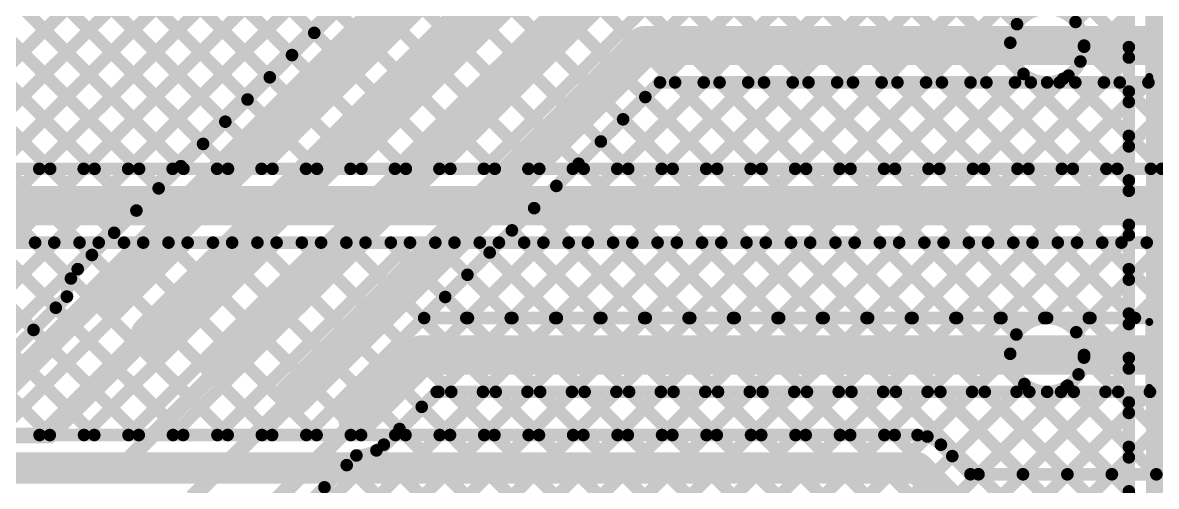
# Model space of a CAD drawing. Header units: millimetres. Extents: x -0.32 to 3.69, y -0.11 to 2.37.
# Drawn here: x 1.98 to 2.701, y 1.113 to 1.409 of the extents above; entities that cross this region are included whole.
import ezdxf

# ---------------------------------------------------------------- set-up
doc = ezdxf.new("R2010")
doc.units = ezdxf.units.MM
doc.header["$MEASUREMENT"] = 0
for name, color, linetype in [('BottomLayer', 5, 'Continuous'), ('TopLayer', 1, 'Continuous'), ('TopOverlay', 2, 'Continuous'), ('TopPaste', 8, 'Continuous'), ('TopSolder', 216, 'Continuous'), ('ViaHoleLayer', 16, 'Continuous')]:
    doc.layers.add(name, color=color, linetype=linetype)

# ---------------------------------------------------------------- blocks, each defined once
blk = doc.blocks.new('R___0603_31')
at = {"layer": 'TopLayer'}
for points in [[(-0.015, 0.0175), (-0.015, -0.0175), (-0.045, -0.0175), (-0.045, 0.0175)], [(0.045, 0.0175), (0.045, -0.0175), (0.015, -0.0175), (0.015, 0.0175)]]:
    blk.add_hatch(color=1, dxfattribs=at).paths.add_polyline_path(points)
at = {"layer": 'TopPaste'}
for points in [[(-0.015, 0.0175), (-0.015, -0.0175), (-0.045, -0.0175), (-0.045, 0.0175)], [(0.045, 0.0175), (0.045, -0.0175), (0.015, -0.0175), (0.015, 0.0175)]]:
    blk.add_hatch(color=8, dxfattribs=at).paths.add_polyline_path(points)
at = {"layer": 'TopSolder'}
for points in [[(-0.011, 0.0215), (-0.011, -0.0215), (-0.049, -0.0215), (-0.049, 0.0215)], [(0.049, 0.0215), (0.049, -0.0215), (0.011, -0.0215), (0.011, 0.0215)]]:
    blk.add_hatch(color=216, dxfattribs=at).paths.add_polyline_path(points)
at = {"layer": 'TopOverlay', "const_width": 0.005}
for points in [[(-0.048, 0.021), (-0.048, -0.021)], [(0.048, 0.021), (-0.048, 0.021)], [(0.048, 0.021), (0.048, -0.021)], [(0.048, -0.021), (-0.048, -0.021)]]:
    blk.add_lwpolyline(points, dxfattribs=at)
at = {"layer": 'TopOverlay', "const_width": 0.0025}
for points in [[(-0.04925, 0.021, 1), (-0.04675, 0.021, 1)], [(-0.04925, 0.021, 1), (-0.04675, 0.021, 1)], [(0.04675, 0.021, 1), (0.04925, 0.021, 1)], [(0.04675, 0.021, 1), (0.04925, 0.021, 1)], [(-0.04925, -0.021, 1), (-0.04675, -0.021, 1)], [(-0.04925, -0.021, 1), (-0.04675, -0.021, 1)], [(0.04675, -0.021, 1), (0.04925, -0.021, 1)], [(0.04675, -0.021, 1), (0.04925, -0.021, 1)]]:
    blk.add_lwpolyline(points, format="xyb", close=True, dxfattribs=at)
blk = doc.blocks.new('R___0603_32')
at = {"layer": 'TopLayer'}
for points in [[(-0.015, 0.0175), (-0.015, -0.0175), (-0.045, -0.0175), (-0.045, 0.0175)], [(0.045, 0.0175), (0.045, -0.0175), (0.015, -0.0175), (0.015, 0.0175)]]:
    blk.add_hatch(color=1, dxfattribs=at).paths.add_polyline_path(points)
at = {"layer": 'TopPaste'}
for points in [[(-0.015, 0.0175), (-0.015, -0.0175), (-0.045, -0.0175), (-0.045, 0.0175)], [(0.045, 0.0175), (0.045, -0.0175), (0.015, -0.0175), (0.015, 0.0175)]]:
    blk.add_hatch(color=8, dxfattribs=at).paths.add_polyline_path(points)
at = {"layer": 'TopSolder'}
for points in [[(-0.011, 0.0215), (-0.011, -0.0215), (-0.049, -0.0215), (-0.049, 0.0215)], [(0.049, 0.0215), (0.049, -0.0215), (0.011, -0.0215), (0.011, 0.0215)]]:
    blk.add_hatch(color=216, dxfattribs=at).paths.add_polyline_path(points)
at = {"layer": 'TopOverlay', "const_width": 0.005}
for points in [[(-0.048, 0.021), (-0.048, -0.021)], [(0.048, 0.021), (-0.048, 0.021)], [(0.048, 0.021), (0.048, -0.021)], [(0.048, -0.021), (-0.048, -0.021)]]:
    blk.add_lwpolyline(points, dxfattribs=at)
at = {"layer": 'TopOverlay', "const_width": 0.0025}
for points in [[(-0.04925, 0.021, 1), (-0.04675, 0.021, 1)], [(-0.04925, 0.021, 1), (-0.04675, 0.021, 1)], [(0.04675, 0.021, 1), (0.04925, 0.021, 1)], [(0.04675, 0.021, 1), (0.04925, 0.021, 1)], [(-0.04925, -0.021, 1), (-0.04675, -0.021, 1)], [(-0.04925, -0.021, 1), (-0.04675, -0.021, 1)], [(0.04675, -0.021, 1), (0.04925, -0.021, 1)], [(0.04675, -0.021, 1), (0.04925, -0.021, 1)]]:
    blk.add_lwpolyline(points, format="xyb", close=True, dxfattribs=at)

msp = doc.modelspace()

# ---------------------------------------------------------------- hatches: boundary and pattern name
at = {"layer": 'BottomLayer'}
h = msp.add_hatch(color=5, dxfattribs=at)
edge = h.paths.add_edge_path()
edge.add_arc((2.632, 1.394), 0.01181, 0, 360)
h = msp.add_hatch(color=5, dxfattribs=at)
edge = h.paths.add_edge_path()
edge.add_arc((2.632, 1.197), 0.01181, 0, 360)
at = {"layer": 'TopLayer'}
msp.add_hatch(color=1, dxfattribs=at).paths.add_polyline_path([(2.695, 0.189), (2.735, 0.189), (2.735, 2.01), (2.695, 2.01)])
h = msp.add_hatch(color=1, dxfattribs=at)
edge = h.paths.add_edge_path()
edge.add_arc((2.632, 1.394), 0.01181, 0, 360)
h = msp.add_hatch(color=1, dxfattribs=at)
edge = h.paths.add_edge_path()
edge.add_arc((2.632, 1.197), 0.01181, 0, 360)
at = {"layer": 'ViaHoleLayer'}
h = msp.add_hatch(color=16, dxfattribs=at)
edge = h.paths.add_edge_path()
edge.add_arc((2.632, 1.394), 0.00591, 0, 360)
h = msp.add_hatch(color=16, dxfattribs=at)
edge = h.paths.add_edge_path()
edge.add_arc((2.632, 1.197), 0.00591, 0, 360)

# ---------------------------------------------------------------- linework, layer by layer
at = {"layer": 'BottomLayer'}
for points, const_width in [([(1.90604, 1.3155), (2.79854, 2.208)], 0.008), ([(1.93432, 1.3155), (2.82682, 2.208)], 0.008), ([(1.96261, 1.3155), (2.61991, 1.9728)], 0.008), ([(2.04533, 1.9751), (2.61283, 1.4076)], 0.008), ([(1.99089, 1.3155), (2.63707, 1.96168)], 0.008), ([(2.01918, 1.3155), (2.66518, 1.9615)], 0.008), ([(2.03119, 1.96096), (2.67664, 1.3155)], 0.008), ([(2.04746, 1.3155), (2.69346, 1.9615)], 0.008), ([(2.07574, 1.3155), (2.72174, 1.9615)], 0.008), ([(2.10403, 1.3155), (2.75003, 1.9615)], 0.008), ([(2.13231, 1.3155), (2.77831, 1.9615)], 0.008), ([(2.01705, 1.94681), (2.64836, 1.3155)], 0.008), ([(2.00291, 1.93267), (2.62008, 1.3155)], 0.008), ([(1.98876, 1.91853), (2.59179, 1.3155)], 0.008), ([(1.802, 1.9073), (2.3938, 1.3155)], 0.008), ([(1.83029, 1.9073), (2.42209, 1.3155)], 0.008), ([(1.85857, 1.9073), (2.45037, 1.3155)], 0.008), ([(1.88685, 1.9073), (2.47865, 1.3155)], 0.008), ([(1.91514, 1.9073), (2.50694, 1.3155)], 0.008), ([(1.94342, 1.9073), (2.53522, 1.3155)], 0.008), ([(1.97143, 1.90758), (2.56351, 1.3155)], 0.008), ([(1.81814, 1.86288), (2.36552, 1.3155)], 0.008), ([(1.8171, 1.83563), (2.33723, 1.3155)], 0.008), ([(1.8171, 1.80735), (2.30895, 1.3155)], 0.008), ([(1.8171, 1.77906), (2.28066, 1.3155)], 0.008), ([(2.1606, 1.3155), (2.62016, 1.77506)], 0.008), ([(2.18888, 1.3155), (2.63765, 1.76427)], 0.008), ([(2.21717, 1.3155), (2.66582, 1.76415)], 0.008), ([(2.24545, 1.3155), (2.6941, 1.76415)], 0.008), ([(2.27373, 1.3155), (2.72238, 1.76415)], 0.008), ([(2.30202, 1.3155), (2.75067, 1.76415)], 0.008), ([(1.8171, 1.75078), (2.25238, 1.3155)], 0.008), ([(1.8171, 1.7225), (2.2241, 1.3155)], 0.008), ([(1.8171, 1.69422), (2.19582, 1.3155)], 0.008), ([(1.8171, 1.66593), (2.16753, 1.3155)], 0.008), ([(1.81526, 1.63949), (2.13925, 1.3155)], 0.008), ([(1.80235, 1.62411), (2.11096, 1.3155)], 0.008), ([(1.78821, 1.60997), (2.08268, 1.3155)], 0.008), ([(1.77406, 1.59583), (2.05439, 1.3155)], 0.008), ([(2.3303, 1.3155), (2.60868, 1.59387)], 0.008), ([(1.75992, 1.58169), (2.02611, 1.3155)], 0.008), ([(2.35859, 1.3155), (2.61645, 1.57337)], 0.008), ([(1.74578, 1.56755), (1.99783, 1.3155)], 0.008), ([(2.38687, 1.3155), (2.63877, 1.5674)], 0.008), ([(2.41516, 1.3155), (2.66706, 1.5674)], 0.008), ([(2.44344, 1.3155), (2.69534, 1.5674)], 0.008), ([(2.47172, 1.3155), (2.72362, 1.5674)], 0.008), ([(2.50001, 1.3155), (2.75191, 1.5674)], 0.008), ([(2.632, 1.394), (2.93445, 1.394)], 0.025), ([(2.52829, 1.3155), (2.60857, 1.39577)], 0.008), ([(2.55658, 1.3155), (2.61699, 1.37592)], 0.008), ([(2.58486, 1.3155), (2.63986, 1.3705)], 0.008), ([(2.61315, 1.3155), (2.66815, 1.3705)], 0.008), ([(2.632, 1.3705), (2.87904, 1.3705)], 0.008), ([(2.64143, 1.3155), (2.69643, 1.3705)], 0.008), ([(2.64993, 1.3705), (2.70493, 1.3155)], 0.008), ([(2.66972, 1.3155), (2.72472, 1.3705)], 0.008), ([(2.67821, 1.3705), (2.82821, 1.2205)], 0.008), ([(2.68785, 1.2205), (2.83785, 1.3705)], 0.008), ([(2.698, 1.3155), (2.753, 1.3705)], 0.008), ([(1.90078, 1.3155), (2.716, 1.3155)], 0.008), ([(1.90078, 1.292), (2.716, 1.292)], 0.025), ([(1.87796, 1.146), (2.00046, 1.2685)], 0.008), ([(1.90624, 1.146), (2.02874, 1.2685)], 0.008), ([(1.926, 1.2685), (2.716, 1.2685)], 0.008), ([(1.93169, 1.2685), (2.05419, 1.146)], 0.008), ([(1.93453, 1.146), (2.05703, 1.2685)], 0.008), ([(1.95997, 1.2685), (2.08247, 1.146)], 0.008), ([(1.96281, 1.146), (2.08531, 1.2685)], 0.008), ([(1.98826, 1.2685), (2.11076, 1.146)], 0.008), ([(1.9911, 1.146), (2.1136, 1.2685)], 0.008), ([(2.01654, 1.2685), (2.13904, 1.146)], 0.008), ([(2.01938, 1.146), (2.14188, 1.2685)], 0.008), ([(2.04483, 1.2685), (2.16733, 1.146)], 0.008), ([(2.04767, 1.146), (2.17017, 1.2685)], 0.008), ([(2.07311, 1.2685), (2.19561, 1.146)], 0.008), ([(2.07595, 1.146), (2.19845, 1.2685)], 0.008), ([(2.10139, 1.2685), (2.22389, 1.146)], 0.008), ([(2.10423, 1.146), (2.22673, 1.2685)], 0.008), ([(2.12968, 1.2685), (2.25218, 1.146)], 0.008), ([(2.13252, 1.146), (2.25502, 1.2685)], 0.008), ([(2.15796, 1.2685), (2.28046, 1.146)], 0.008), ([(2.1608, 1.146), (2.2833, 1.2685)], 0.008), ([(2.18625, 1.2685), (2.30875, 1.146)], 0.008), ([(2.18909, 1.146), (2.31159, 1.2685)], 0.008), ([(2.21453, 1.2685), (2.33703, 1.146)], 0.008), ([(2.21737, 1.146), (2.33987, 1.2685)], 0.008), ([(2.24282, 1.2685), (2.36532, 1.146)], 0.008), ([(2.24566, 1.146), (2.36816, 1.2685)], 0.008), ([(2.2711, 1.2685), (2.3936, 1.146)], 0.008), ([(2.27394, 1.146), (2.39644, 1.2685)], 0.008), ([(2.29938, 1.2685), (2.42188, 1.146)], 0.008), ([(2.30222, 1.146), (2.42472, 1.2685)], 0.008), ([(2.32766, 1.2685), (2.45016, 1.146)], 0.008), ([(2.33051, 1.146), (2.45301, 1.2685)], 0.008), ([(2.35595, 1.2685), (2.47845, 1.146)], 0.008), ([(2.35879, 1.146), (2.48129, 1.2685)], 0.008), ([(2.38423, 1.2685), (2.50673, 1.146)], 0.008), ([(2.38708, 1.146), (2.50958, 1.2685)], 0.008), ([(2.41252, 1.2685), (2.53502, 1.146)], 0.008), ([(2.41536, 1.146), (2.53786, 1.2685)], 0.008), ([(2.4408, 1.2685), (2.5883, 1.121)], 0.008), ([(2.44365, 1.146), (2.56615, 1.2685)], 0.008), ([(2.46909, 1.2685), (2.61659, 1.121)], 0.008), ([(2.47193, 1.146), (2.59443, 1.2685)], 0.008), ([(2.49737, 1.2685), (2.64487, 1.121)], 0.008), ([(2.50021, 1.146), (2.62271, 1.2685)], 0.008), ([(2.52565, 1.2685), (2.67315, 1.121)], 0.008), ([(2.5285, 1.146), (2.651, 1.2685)], 0.008), ([(2.55394, 1.2685), (2.61243, 1.21001)], 0.008), ([(2.58222, 1.2685), (2.63029, 1.22044)], 0.008), ([(2.61051, 1.2685), (2.65851, 1.2205)], 0.008), ([(2.63127, 1.22049), (2.67928, 1.2685)], 0.008), ([(2.63879, 1.2685), (2.68679, 1.2205)], 0.008), ([(2.65957, 1.2205), (2.70757, 1.2685)], 0.008), ([(2.66708, 1.2685), (2.71508, 1.2205)], 0.008), ([(2.69536, 1.2685), (2.74336, 1.2205)], 0.008), ([(1.926, 1.2459), (2.0259, 1.146)], 0.008), ([(1.9235, 1.22012), (1.99762, 1.146)], 0.008), ([(2.632, 1.2205), (2.87902, 1.2205)], 0.008), ([(2.632, 1.197), (2.9344, 1.197)], 0.025), ([(2.55583, 1.14504), (2.60851, 1.19773)], 0.008), ([(2.57166, 1.13259), (2.61754, 1.17847)], 0.008), ([(2.58835, 1.121), (2.64085, 1.1735)], 0.008), ([(2.61664, 1.121), (2.66914, 1.1735)], 0.008), ([(2.632, 1.1735), (2.8791, 1.1735)], 0.008), ([(2.64492, 1.121), (2.69742, 1.1735)], 0.008), ([(2.64894, 1.1735), (2.70144, 1.121)], 0.008), ([(2.67321, 1.121), (2.72571, 1.1735)], 0.008), ([(2.67722, 1.1735), (2.72972, 1.121)], 0.008), ([(2.70149, 1.121), (2.75399, 1.1735)], 0.008), ([(1.77573, 1.146), (2.54956, 1.146)], 0.008), ([(2.56444, 1.13981), (2.58325, 1.121)], 0.008), ([(1.76578, 1.125), (2.54956, 1.125)], 0.02), ([(2.54956, 1.125), (2.57456, 1.1)], 0.02), ([(2.58325, 1.121), (3.3233, 1.121)], 0.008)]:
    msp.add_lwpolyline(points, dxfattribs=dict(at, const_width=const_width))
at = {"layer": 'BottomLayer', "const_width": 0.008}
for points in [[(2.632, 1.3705, -1), (2.632, 1.4175)], [(2.632, 1.1735, -1), (2.632, 1.2205)], [(2.54956, 1.146, -0.199534), (2.56444, 1.13981)], [(2.54956, 1.146, -0.198912), (2.5644, 1.13985)]]:
    msp.add_lwpolyline(points, format="xyb", dxfattribs=at)
at = {"layer": 'BottomLayer'}
for points, const_width in [([(2.61083, 1.4076, 1), (2.61483, 1.4076, 1)], 0.004), ([(2.62575, 1.394, 1), (2.63825, 1.394, 1)], 0.0125), ([(2.60657, 1.39577, 1), (2.61057, 1.39577, 1)], 0.004), ([(2.61499, 1.37592, 1), (2.61899, 1.37592, 1)], 0.004), ([(2.63, 1.3705, 1), (2.634, 1.3705, 1)], 0.004), ([(2.63, 1.3705, 1), (2.634, 1.3705, 1)], 0.004), ([(2.63786, 1.3705, 1), (2.64186, 1.3705, 1)], 0.004), ([(2.64793, 1.3705, 1), (2.65193, 1.3705, 1)], 0.004), ([(2.66615, 1.3705, 1), (2.67015, 1.3705, 1)], 0.004), ([(2.67621, 1.3705, 1), (2.68021, 1.3705, 1)], 0.004), ([(2.69443, 1.3705, 1), (2.69843, 1.3705, 1)], 0.004), ([(1.98889, 1.3155, 1), (1.99289, 1.3155, 1)], 0.004), ([(1.99583, 1.3155, 1), (1.99983, 1.3155, 1)], 0.004), ([(2.01718, 1.3155, 1), (2.02118, 1.3155, 1)], 0.004), ([(2.02411, 1.3155, 1), (2.02811, 1.3155, 1)], 0.004), ([(2.04546, 1.3155, 1), (2.04946, 1.3155, 1)], 0.004), ([(2.05239, 1.3155, 1), (2.05639, 1.3155, 1)], 0.004), ([(2.07374, 1.3155, 1), (2.07774, 1.3155, 1)], 0.004), ([(2.08068, 1.3155, 1), (2.08468, 1.3155, 1)], 0.004), ([(2.10203, 1.3155, 1), (2.10603, 1.3155, 1)], 0.004), ([(2.10896, 1.3155, 1), (2.11296, 1.3155, 1)], 0.004), ([(2.13031, 1.3155, 1), (2.13431, 1.3155, 1)], 0.004), ([(2.13725, 1.3155, 1), (2.14125, 1.3155, 1)], 0.004), ([(2.1586, 1.3155, 1), (2.1626, 1.3155, 1)], 0.004), ([(2.16553, 1.3155, 1), (2.16953, 1.3155, 1)], 0.004), ([(2.18688, 1.3155, 1), (2.19088, 1.3155, 1)], 0.004), ([(2.19382, 1.3155, 1), (2.19782, 1.3155, 1)], 0.004), ([(2.21517, 1.3155, 1), (2.21917, 1.3155, 1)], 0.004), ([(2.2221, 1.3155, 1), (2.2261, 1.3155, 1)], 0.004), ([(2.24345, 1.3155, 1), (2.24745, 1.3155, 1)], 0.004), ([(2.25038, 1.3155, 1), (2.25438, 1.3155, 1)], 0.004), ([(2.27173, 1.3155, 1), (2.27573, 1.3155, 1)], 0.004), ([(2.27866, 1.3155, 1), (2.28266, 1.3155, 1)], 0.004), ([(2.30002, 1.3155, 1), (2.30402, 1.3155, 1)], 0.004), ([(2.30695, 1.3155, 1), (2.31095, 1.3155, 1)], 0.004), ([(2.3283, 1.3155, 1), (2.3323, 1.3155, 1)], 0.004), ([(2.33523, 1.3155, 1), (2.33923, 1.3155, 1)], 0.004), ([(2.35659, 1.3155, 1), (2.36059, 1.3155, 1)], 0.004), ([(2.36352, 1.3155, 1), (2.36752, 1.3155, 1)], 0.004), ([(2.38487, 1.3155, 1), (2.38887, 1.3155, 1)], 0.004), ([(2.3918, 1.3155, 1), (2.3958, 1.3155, 1)], 0.004), ([(2.41316, 1.3155, 1), (2.41716, 1.3155, 1)], 0.004), ([(2.42009, 1.3155, 1), (2.42409, 1.3155, 1)], 0.004), ([(2.44144, 1.3155, 1), (2.44544, 1.3155, 1)], 0.004), ([(2.44837, 1.3155, 1), (2.45237, 1.3155, 1)], 0.004), ([(2.46972, 1.3155, 1), (2.47372, 1.3155, 1)], 0.004), ([(2.47665, 1.3155, 1), (2.48065, 1.3155, 1)], 0.004), ([(2.49801, 1.3155, 1), (2.50201, 1.3155, 1)], 0.004), ([(2.50494, 1.3155, 1), (2.50894, 1.3155, 1)], 0.004), ([(2.52629, 1.3155, 1), (2.53029, 1.3155, 1)], 0.004), ([(2.53322, 1.3155, 1), (2.53722, 1.3155, 1)], 0.004), ([(2.55458, 1.3155, 1), (2.55858, 1.3155, 1)], 0.004), ([(2.56151, 1.3155, 1), (2.56551, 1.3155, 1)], 0.004), ([(2.58286, 1.3155, 1), (2.58686, 1.3155, 1)], 0.004), ([(2.58979, 1.3155, 1), (2.59379, 1.3155, 1)], 0.004), ([(2.61115, 1.3155, 1), (2.61515, 1.3155, 1)], 0.004), ([(2.61808, 1.3155, 1), (2.62208, 1.3155, 1)], 0.004), ([(2.63943, 1.3155, 1), (2.64343, 1.3155, 1)], 0.004), ([(2.64636, 1.3155, 1), (2.65036, 1.3155, 1)], 0.004), ([(2.66771, 1.3155, 1), (2.67171, 1.3155, 1)], 0.004), ([(2.67464, 1.3155, 1), (2.67864, 1.3155, 1)], 0.004), ([(2.696, 1.3155, 1), (2.7, 1.3155, 1)], 0.004), ([(2.70293, 1.3155, 1), (2.70693, 1.3155, 1)], 0.004), ([(1.98626, 1.2685, 1), (1.99026, 1.2685, 1)], 0.004), ([(1.99846, 1.2685, 1), (2.00246, 1.2685, 1)], 0.004), ([(2.01454, 1.2685, 1), (2.01854, 1.2685, 1)], 0.004), ([(2.02674, 1.2685, 1), (2.03074, 1.2685, 1)], 0.004), ([(2.04283, 1.2685, 1), (2.04683, 1.2685, 1)], 0.004), ([(2.05503, 1.2685, 1), (2.05903, 1.2685, 1)], 0.004), ([(2.07111, 1.2685, 1), (2.07511, 1.2685, 1)], 0.004), ([(2.08331, 1.2685, 1), (2.08731, 1.2685, 1)], 0.004), ([(2.09939, 1.2685, 1), (2.10339, 1.2685, 1)], 0.004), ([(2.1116, 1.2685, 1), (2.1156, 1.2685, 1)], 0.004), ([(2.12768, 1.2685, 1), (2.13168, 1.2685, 1)], 0.004), ([(2.13988, 1.2685, 1), (2.14388, 1.2685, 1)], 0.004), ([(2.15596, 1.2685, 1), (2.15996, 1.2685, 1)], 0.004), ([(2.16817, 1.2685, 1), (2.17217, 1.2685, 1)], 0.004), ([(2.18425, 1.2685, 1), (2.18825, 1.2685, 1)], 0.004), ([(2.19645, 1.2685, 1), (2.20045, 1.2685, 1)], 0.004), ([(2.21253, 1.2685, 1), (2.21653, 1.2685, 1)], 0.004), ([(2.22473, 1.2685, 1), (2.22873, 1.2685, 1)], 0.004), ([(2.24082, 1.2685, 1), (2.24482, 1.2685, 1)], 0.004), ([(2.25302, 1.2685, 1), (2.25702, 1.2685, 1)], 0.004), ([(2.2691, 1.2685, 1), (2.2731, 1.2685, 1)], 0.004), ([(2.2813, 1.2685, 1), (2.2853, 1.2685, 1)], 0.004), ([(2.29738, 1.2685, 1), (2.30138, 1.2685, 1)], 0.004), ([(2.30959, 1.2685, 1), (2.31359, 1.2685, 1)], 0.004), ([(2.32566, 1.2685, 1), (2.32966, 1.2685, 1)], 0.004), ([(2.33787, 1.2685, 1), (2.34187, 1.2685, 1)], 0.004), ([(2.35395, 1.2685, 1), (2.35795, 1.2685, 1)], 0.004), ([(2.36616, 1.2685, 1), (2.37016, 1.2685, 1)], 0.004), ([(2.38223, 1.2685, 1), (2.38623, 1.2685, 1)], 0.004), ([(2.39444, 1.2685, 1), (2.39844, 1.2685, 1)], 0.004), ([(2.41052, 1.2685, 1), (2.41452, 1.2685, 1)], 0.004), ([(2.42272, 1.2685, 1), (2.42672, 1.2685, 1)], 0.004), ([(2.4388, 1.2685, 1), (2.4428, 1.2685, 1)], 0.004), ([(2.45101, 1.2685, 1), (2.45501, 1.2685, 1)], 0.004), ([(2.46709, 1.2685, 1), (2.47109, 1.2685, 1)], 0.004), ([(2.47929, 1.2685, 1), (2.48329, 1.2685, 1)], 0.004), ([(2.49537, 1.2685, 1), (2.49937, 1.2685, 1)], 0.004), ([(2.50758, 1.2685, 1), (2.51158, 1.2685, 1)], 0.004), ([(2.52365, 1.2685, 1), (2.52765, 1.2685, 1)], 0.004), ([(2.53586, 1.2685, 1), (2.53986, 1.2685, 1)], 0.004), ([(2.55194, 1.2685, 1), (2.55594, 1.2685, 1)], 0.004), ([(2.56415, 1.2685, 1), (2.56815, 1.2685, 1)], 0.004), ([(2.58022, 1.2685, 1), (2.58422, 1.2685, 1)], 0.004), ([(2.59243, 1.2685, 1), (2.59643, 1.2685, 1)], 0.004), ([(2.60851, 1.2685, 1), (2.61251, 1.2685, 1)], 0.004), ([(2.62072, 1.2685, 1), (2.62472, 1.2685, 1)], 0.004), ([(2.63679, 1.2685, 1), (2.64079, 1.2685, 1)], 0.004), ([(2.649, 1.2685, 1), (2.653, 1.2685, 1)], 0.004), ([(2.66508, 1.2685, 1), (2.66908, 1.2685, 1)], 0.004), ([(2.67728, 1.2685, 1), (2.68128, 1.2685, 1)], 0.004), ([(2.69336, 1.2685, 1), (2.69736, 1.2685, 1)], 0.004), ([(2.62829, 1.22044, 1), (2.63229, 1.22044, 1)], 0.004), ([(2.62927, 1.22049, 1), (2.63327, 1.22049, 1)], 0.004), ([(2.63, 1.2205, 1), (2.634, 1.2205, 1)], 0.004), ([(2.63, 1.2205, 1), (2.634, 1.2205, 1)], 0.004), ([(2.65651, 1.2205, 1), (2.66051, 1.2205, 1)], 0.004), ([(2.65757, 1.2205, 1), (2.66157, 1.2205, 1)], 0.004), ([(2.68479, 1.2205, 1), (2.68879, 1.2205, 1)], 0.004), ([(2.68585, 1.2205, 1), (2.68985, 1.2205, 1)], 0.004), ([(2.61043, 1.21001, 1), (2.61443, 1.21001, 1)], 0.004), ([(2.62575, 1.197, 1), (2.63825, 1.197, 1)], 0.0125), ([(2.60651, 1.19773, 1), (2.61051, 1.19773, 1)], 0.004), ([(2.61554, 1.17847, 1), (2.61954, 1.17847, 1)], 0.004), ([(2.63, 1.1735, 1), (2.634, 1.1735, 1)], 0.004), ([(2.63, 1.1735, 1), (2.634, 1.1735, 1)], 0.004), ([(2.63885, 1.1735, 1), (2.64285, 1.1735, 1)], 0.004), ([(2.64694, 1.1735, 1), (2.65094, 1.1735, 1)], 0.004), ([(2.66714, 1.1735, 1), (2.67114, 1.1735, 1)], 0.004), ([(2.67522, 1.1735, 1), (2.67922, 1.1735, 1)], 0.004), ([(2.69542, 1.1735, 1), (2.69942, 1.1735, 1)], 0.004), ([(1.9891, 1.146, 1), (1.9931, 1.146, 1)], 0.004), ([(1.99562, 1.146, 1), (1.99962, 1.146, 1)], 0.004), ([(2.01738, 1.146, 1), (2.02138, 1.146, 1)], 0.004), ([(2.0239, 1.146, 1), (2.0279, 1.146, 1)], 0.004), ([(2.04567, 1.146, 1), (2.04967, 1.146, 1)], 0.004), ([(2.05219, 1.146, 1), (2.05619, 1.146, 1)], 0.004), ([(2.07395, 1.146, 1), (2.07795, 1.146, 1)], 0.004), ([(2.08047, 1.146, 1), (2.08447, 1.146, 1)], 0.004), ([(2.10223, 1.146, 1), (2.10623, 1.146, 1)], 0.004), ([(2.10876, 1.146, 1), (2.11276, 1.146, 1)], 0.004), ([(2.13052, 1.146, 1), (2.13452, 1.146, 1)], 0.004), ([(2.13704, 1.146, 1), (2.14104, 1.146, 1)], 0.004), ([(2.1588, 1.146, 1), (2.1628, 1.146, 1)], 0.004), ([(2.16533, 1.146, 1), (2.16933, 1.146, 1)], 0.004), ([(2.18709, 1.146, 1), (2.19109, 1.146, 1)], 0.004), ([(2.19361, 1.146, 1), (2.19761, 1.146, 1)], 0.004), ([(2.21537, 1.146, 1), (2.21937, 1.146, 1)], 0.004), ([(2.22189, 1.146, 1), (2.22589, 1.146, 1)], 0.004), ([(2.24366, 1.146, 1), (2.24766, 1.146, 1)], 0.004), ([(2.25018, 1.146, 1), (2.25418, 1.146, 1)], 0.004), ([(2.27194, 1.146, 1), (2.27594, 1.146, 1)], 0.004), ([(2.27846, 1.146, 1), (2.28246, 1.146, 1)], 0.004), ([(2.30022, 1.146, 1), (2.30422, 1.146, 1)], 0.004), ([(2.30675, 1.146, 1), (2.31075, 1.146, 1)], 0.004), ([(2.32851, 1.146, 1), (2.33251, 1.146, 1)], 0.004), ([(2.33503, 1.146, 1), (2.33903, 1.146, 1)], 0.004), ([(2.35679, 1.146, 1), (2.36079, 1.146, 1)], 0.004), ([(2.36332, 1.146, 1), (2.36732, 1.146, 1)], 0.004), ([(2.38508, 1.146, 1), (2.38908, 1.146, 1)], 0.004), ([(2.3916, 1.146, 1), (2.3956, 1.146, 1)], 0.004), ([(2.41336, 1.146, 1), (2.41736, 1.146, 1)], 0.004), ([(2.41988, 1.146, 1), (2.42388, 1.146, 1)], 0.004), ([(2.44165, 1.146, 1), (2.44565, 1.146, 1)], 0.004), ([(2.44816, 1.146, 1), (2.45216, 1.146, 1)], 0.004), ([(2.46993, 1.146, 1), (2.47393, 1.146, 1)], 0.004), ([(2.47645, 1.146, 1), (2.48045, 1.146, 1)], 0.004), ([(2.49822, 1.146, 1), (2.50222, 1.146, 1)], 0.004), ([(2.50473, 1.146, 1), (2.50873, 1.146, 1)], 0.004), ([(2.5265, 1.146, 1), (2.5305, 1.146, 1)], 0.004), ([(2.53302, 1.146, 1), (2.53702, 1.146, 1)], 0.004), ([(2.54756, 1.146, 1), (2.55156, 1.146, 1)], 0.004), ([(2.54756, 1.146, 1), (2.55156, 1.146, 1)], 0.004), ([(2.54756, 1.146, 1), (2.55156, 1.146, 1)], 0.004), ([(2.55383, 1.14504, 1), (2.55783, 1.14504, 1)], 0.004), ([(2.5624, 1.13985, 1), (2.5664, 1.13985, 1)], 0.004), ([(2.56244, 1.13981, 1), (2.56644, 1.13981, 1)], 0.004), ([(2.56244, 1.13981, 1), (2.56644, 1.13981, 1)], 0.004), ([(2.54456, 1.125, 1), (2.55456, 1.125, 1)], 0.01), ([(2.54456, 1.125, 1), (2.55456, 1.125, 1)], 0.01), ([(2.56966, 1.13259, 1), (2.57366, 1.13259, 1)], 0.004), ([(2.58125, 1.121, 1), (2.58525, 1.121, 1)], 0.004), ([(2.58125, 1.121, 1), (2.58525, 1.121, 1)], 0.004), ([(2.5863, 1.121, 1), (2.5903, 1.121, 1)], 0.004), ([(2.58635, 1.121, 1), (2.59035, 1.121, 1)], 0.004), ([(2.61459, 1.121, 1), (2.61859, 1.121, 1)], 0.004), ([(2.61464, 1.121, 1), (2.61864, 1.121, 1)], 0.004), ([(2.64287, 1.121, 1), (2.64687, 1.121, 1)], 0.004), ([(2.64292, 1.121, 1), (2.64692, 1.121, 1)], 0.004), ([(2.67115, 1.121, 1), (2.67515, 1.121, 1)], 0.004), ([(2.67121, 1.121, 1), (2.67521, 1.121, 1)], 0.004), ([(2.69944, 1.121, 1), (2.70344, 1.121, 1)], 0.004), ([(2.69949, 1.121, 1), (2.70349, 1.121, 1)], 0.004)]:
    msp.add_lwpolyline(points, format="xyb", close=True, dxfattribs=dict(at, const_width=const_width))
at = {"layer": 'TopLayer'}
for points, const_width in [([(1.90954, 1.319), (2.79854, 2.208)], 0.008), ([(1.932, 1.31318), (2.82682, 2.208)], 0.008), ([(2.684, 0.178), (2.684, 2.021)], 0.008), ([(1.932, 1.28489), (2.6165, 1.96939)], 0.008), ([(1.93569, 1.2603), (2.6165, 1.94111)], 0.008), ([(1.6323, 1.9073), (2.15168, 1.38792)], 0.008), ([(1.65683, 1.91105), (2.16582, 1.40206)], 0.008), ([(1.93569, 1.23202), (2.6165, 1.91282)], 0.008), ([(1.6255, 1.88582), (2.13754, 1.37377)], 0.008), ([(1.93269, 1.20073), (2.6165, 1.88454)], 0.008), ([(1.6255, 1.85753), (2.1234, 1.35963)], 0.008), ([(1.94156, 1.18131), (2.6165, 1.85626)], 0.008), ([(2.01538, 1.25162), (2.6165, 1.85273)], 0.008), ([(2.032, 1.235), (2.64, 1.843)], 0.025), ([(1.58146, 1.845), (2.09511, 1.33135)], 0.008), ([(1.60975, 1.845), (2.10926, 1.34549)], 0.008), ([(2.0615, 1.20958), (2.64, 1.78808)], 0.025), ([(1.79657, 1.60161), (2.08097, 1.31721)], 0.008), ([(2.107, 1.19), (2.508, 1.591)], 0.025), ([(1.79657, 1.57333), (2.06683, 1.30306)], 0.008), ([(2.51362, 1.56338), (2.684, 1.393)], 0.008), ([(1.79657, 1.54504), (2.05269, 1.28892)], 0.008), ([(1.79657, 1.51676), (2.03855, 1.27478)], 0.008), ([(1.79657, 1.48847), (2.0244, 1.26064)], 0.008), ([(1.79657, 1.46019), (2.01107, 1.24569)], 0.008), ([(2.65008, 1.40901), (2.684, 1.44292)], 0.008), ([(2.65318, 1.38382), (2.684, 1.41464)], 0.008), ([(2.153, 1.171), (2.376, 1.394)], 0.025), ([(2.376, 1.394), (2.632, 1.394)], 0.025), ([(2.65549, 1.39323), (2.684, 1.36471)], 0.008), ([(2.51815, 1.2205), (2.684, 1.38635)], 0.008), ([(2.6456, 1.37483), (2.684, 1.33643)], 0.008), ([(2.23573, 1.2205), (2.38573, 1.3705)], 0.008), ([(2.26359, 1.2205), (2.41359, 1.3705)], 0.008), ([(2.29187, 1.2205), (2.44187, 1.3705)], 0.008), ([(2.32016, 1.2205), (2.47016, 1.3705)], 0.008), ([(2.34844, 1.2205), (2.49844, 1.3705)], 0.008), ([(2.37672, 1.2205), (2.52672, 1.3705)], 0.008), ([(2.38573, 1.3705), (2.632, 1.3705)], 0.008), ([(2.39537, 1.3705), (2.54537, 1.2205)], 0.008), ([(2.40501, 1.2205), (2.55501, 1.3705)], 0.008), ([(2.42365, 1.3705), (2.57365, 1.2205)], 0.008), ([(2.43329, 1.2205), (2.58329, 1.3705)], 0.008), ([(2.45194, 1.3705), (2.60194, 1.2205)], 0.008), ([(2.46158, 1.2205), (2.61158, 1.3705)], 0.008), ([(2.48022, 1.3705), (2.63022, 1.2205)], 0.008), ([(2.48986, 1.2205), (2.64218, 1.37282)], 0.008), ([(2.50851, 1.3705), (2.684, 1.19501)], 0.008), ([(2.53679, 1.3705), (2.684, 1.22329)], 0.008), ([(2.56508, 1.3705), (2.684, 1.25158)], 0.008), ([(2.59336, 1.3705), (2.684, 1.27986)], 0.008), ([(2.62164, 1.3705), (2.684, 1.30814)], 0.008), ([(2.37641, 1.36118), (2.51709, 1.2205)], 0.008), ([(2.54643, 1.2205), (2.684, 1.35807)], 0.008), ([(2.36227, 1.34703), (2.4888, 1.2205)], 0.008), ([(2.34813, 1.33289), (2.46052, 1.2205)], 0.008), ([(2.57471, 1.2205), (2.684, 1.32978)], 0.008), ([(2.33398, 1.31875), (2.43223, 1.2205)], 0.008), ([(2.31984, 1.30461), (2.40395, 1.2205)], 0.008), ([(2.603, 1.2205), (2.684, 1.3015)], 0.008), ([(1.932, 1.29647), (2.00142, 1.22705)], 0.008), ([(2.3057, 1.29047), (2.37566, 1.2205)], 0.008), ([(2.29156, 1.27632), (2.34738, 1.2205)], 0.008), ([(2.63128, 1.2205), (2.684, 1.27322)], 0.008), ([(1.93269, 1.2675), (1.98728, 1.21291)], 0.008), ([(2.27742, 1.26218), (2.3191, 1.2205)], 0.008), ([(2.26327, 1.24804), (2.29082, 1.2205)], 0.008), ([(2.65053, 1.21146), (2.684, 1.24493)], 0.008), ([(1.95569, 1.18131), (2.00852, 1.23414)], 0.008), ([(1.96231, 1.16531), (2.032, 1.235)], 0.01), ([(2.24913, 1.2339), (2.26253, 1.2205)], 0.008), ([(2.23573, 1.2205), (2.632, 1.2205)], 0.008), ([(2.65198, 1.18463), (2.684, 1.21665)], 0.008), ([(1.99755, 1.14563), (2.0615, 1.20958)], 0.01), ([(2.19348, 1.15648), (2.234, 1.197)], 0.025), ([(2.234, 1.197), (2.632, 1.197)], 0.025), ([(2.65544, 1.19529), (2.684, 1.16672)], 0.008), ([(2.04294, 1.12594), (2.107, 1.19)], 0.01), ([(2.51914, 1.0235), (2.684, 1.18836)], 0.008), ([(2.08826, 1.10626), (2.153, 1.171)], 0.01), ([(2.1345, 1.06313), (2.24487, 1.1735)], 0.008), ([(2.15395, 1.05429), (2.27316, 1.1735)], 0.008), ([(2.16809, 1.04015), (2.30144, 1.1735)], 0.008), ([(2.18223, 1.026), (2.32972, 1.1735)], 0.008), ([(2.20801, 1.0235), (2.35801, 1.1735)], 0.008), ([(2.2101, 1.13987), (2.24373, 1.1735)], 0.008), ([(2.23629, 1.0235), (2.38629, 1.1735)], 0.008), ([(2.24373, 1.1735), (2.632, 1.1735)], 0.008), ([(2.25296, 1.1735), (2.40296, 1.0235)], 0.008), ([(2.26458, 1.0235), (2.41458, 1.1735)], 0.008), ([(2.28125, 1.1735), (2.43125, 1.0235)], 0.008), ([(2.29286, 1.0235), (2.44286, 1.1735)], 0.008), ([(2.30953, 1.1735), (2.45953, 1.0235)], 0.008), ([(2.32115, 1.0235), (2.47115, 1.1735)], 0.008), ([(2.33782, 1.1735), (2.48782, 1.0235)], 0.008), ([(2.34943, 1.0235), (2.49943, 1.1735)], 0.008), ([(2.3661, 1.1735), (2.5161, 1.0235)], 0.008), ([(2.37771, 1.0235), (2.52772, 1.1735)], 0.008), ([(2.39438, 1.1735), (2.54438, 1.0235)], 0.008), ([(2.406, 1.0235), (2.556, 1.1735)], 0.008), ([(2.42266, 1.1735), (2.57266, 1.0235)], 0.008), ([(2.43428, 1.0235), (2.58428, 1.1735)], 0.008), ([(2.45095, 1.1735), (2.60095, 1.0235)], 0.008), ([(2.46257, 1.0235), (2.61257, 1.1735)], 0.008), ([(2.47923, 1.1735), (2.62923, 1.0235)], 0.008), ([(2.49085, 1.0235), (2.64437, 1.17702)], 0.008), ([(2.50752, 1.1735), (2.684, 0.99702)], 0.008), ([(2.5358, 1.1735), (2.684, 1.0253)], 0.008), ([(2.56409, 1.1735), (2.684, 1.05359)], 0.008), ([(2.59237, 1.1735), (2.684, 1.08187)], 0.008), ([(2.62065, 1.1735), (2.684, 1.11015)], 0.008), ([(2.64501, 1.17743), (2.684, 1.13844)], 0.008), ([(2.12357, 1.08657), (2.19348, 1.15648)], 0.01), ([(2.23421, 1.16397), (2.37468, 1.0235)], 0.008), ([(2.54742, 1.0235), (2.684, 1.16008)], 0.008), ([(2.22006, 1.14983), (2.34639, 1.0235)], 0.008), ([(1.89768, 1.14563), (1.99755, 1.14563)], 0.01), ([(2.20539, 1.13622), (2.31811, 1.0235)], 0.008), ([(2.1349, 1.07527), (2.19263, 1.133)], 0.008), ([(2.57571, 1.0235), (2.684, 1.13179)], 0.008), ([(1.89768, 1.12594), (2.04294, 1.12594)], 0.01), ([(2.18648, 1.12685), (2.28983, 1.0235)], 0.008), ([(2.17233, 1.11271), (2.26154, 1.0235)], 0.008)]:
    msp.add_lwpolyline(points, dxfattribs=dict(at, const_width=const_width))
at = {"layer": 'TopLayer', "const_width": 0.008}
for points in [[(2.632, 1.4175, -0.414214), (2.6555, 1.394)], [(2.6555, 1.394, -0.414214), (2.632, 1.3705)], [(2.00852, 1.23414, -0.208409), (2.01538, 1.25162)], [(2.632, 1.2205, -0.414214), (2.6555, 1.197)], [(2.6555, 1.197, -0.414214), (2.632, 1.1735)], [(2.2101, 1.13987, -0.208409), (2.19263, 1.133)]]:
    msp.add_lwpolyline(points, format="xyb", dxfattribs=at)
at = {"layer": 'TopLayer'}
for points, const_width in [([(2.36975, 1.394, 1), (2.38225, 1.394, 1)], 0.0125), ([(2.36975, 1.394, 1), (2.38225, 1.394, 1)], 0.0125), ([(2.62575, 1.394, 1), (2.63825, 1.394, 1)], 0.0125), ([(2.64808, 1.40901, 1), (2.65208, 1.40901, 1)], 0.004), ([(2.16383, 1.40206, 1), (2.16783, 1.40206, 1)], 0.004), ([(2.14968, 1.38792, 1), (2.15368, 1.38792, 1)], 0.004), ([(2.65349, 1.39323, 1), (2.65749, 1.39323, 1)], 0.004), ([(2.6535, 1.394, 1), (2.6575, 1.394, 1)], 0.004), ([(2.6535, 1.394, 1), (2.6575, 1.394, 1)], 0.004), ([(2.682, 1.393, 1), (2.686, 1.393, 1)], 0.004), ([(2.65118, 1.38382, 1), (2.65518, 1.38382, 1)], 0.004), ([(2.682, 1.38635, 1), (2.686, 1.38635, 1)], 0.004), ([(2.13554, 1.37377, 1), (2.13954, 1.37377, 1)], 0.004), ([(2.6436, 1.37483, 1), (2.6476, 1.37483, 1)], 0.004), ([(2.38373, 1.3705, 1), (2.38773, 1.3705, 1)], 0.004), ([(2.38373, 1.3705, 1), (2.38773, 1.3705, 1)], 0.004), ([(2.39337, 1.3705, 1), (2.39737, 1.3705, 1)], 0.004), ([(2.41159, 1.3705, 1), (2.41559, 1.3705, 1)], 0.004), ([(2.42165, 1.3705, 1), (2.42565, 1.3705, 1)], 0.004), ([(2.43987, 1.3705, 1), (2.44387, 1.3705, 1)], 0.004), ([(2.44994, 1.3705, 1), (2.45394, 1.3705, 1)], 0.004), ([(2.46816, 1.3705, 1), (2.47216, 1.3705, 1)], 0.004), ([(2.47822, 1.3705, 1), (2.48222, 1.3705, 1)], 0.004), ([(2.49644, 1.3705, 1), (2.50044, 1.3705, 1)], 0.004), ([(2.50651, 1.3705, 1), (2.51051, 1.3705, 1)], 0.004), ([(2.52472, 1.3705, 1), (2.52872, 1.3705, 1)], 0.004), ([(2.53479, 1.3705, 1), (2.53879, 1.3705, 1)], 0.004), ([(2.55301, 1.3705, 1), (2.55701, 1.3705, 1)], 0.004), ([(2.56308, 1.3705, 1), (2.56708, 1.3705, 1)], 0.004), ([(2.58129, 1.3705, 1), (2.58529, 1.3705, 1)], 0.004), ([(2.59136, 1.3705, 1), (2.59536, 1.3705, 1)], 0.004), ([(2.60958, 1.3705, 1), (2.61358, 1.3705, 1)], 0.004), ([(2.61964, 1.3705, 1), (2.62364, 1.3705, 1)], 0.004), ([(2.63, 1.3705, 1), (2.634, 1.3705, 1)], 0.004), ([(2.63, 1.3705, 1), (2.634, 1.3705, 1)], 0.004), ([(2.64018, 1.37282, 1), (2.64418, 1.37282, 1)], 0.004), ([(2.1214, 1.35963, 1), (2.1254, 1.35963, 1)], 0.004), ([(2.37441, 1.36118, 1), (2.37841, 1.36118, 1)], 0.004), ([(2.682, 1.36471, 1), (2.686, 1.36471, 1)], 0.004), ([(2.682, 1.35807, 1), (2.686, 1.35807, 1)], 0.004), ([(2.10726, 1.34549, 1), (2.11126, 1.34549, 1)], 0.004), ([(2.36027, 1.34703, 1), (2.36427, 1.34703, 1)], 0.004), ([(2.09311, 1.33135, 1), (2.09711, 1.33135, 1)], 0.004), ([(2.34613, 1.33289, 1), (2.35013, 1.33289, 1)], 0.004), ([(2.682, 1.33643, 1), (2.686, 1.33643, 1)], 0.004), ([(2.682, 1.32978, 1), (2.686, 1.32978, 1)], 0.004), ([(2.07897, 1.31721, 1), (2.08297, 1.31721, 1)], 0.004), ([(2.33198, 1.31875, 1), (2.33598, 1.31875, 1)], 0.004), ([(2.06483, 1.30306, 1), (2.06883, 1.30306, 1)], 0.004), ([(2.31784, 1.30461, 1), (2.32184, 1.30461, 1)], 0.004), ([(2.682, 1.30814, 1), (2.686, 1.30814, 1)], 0.004), ([(2.682, 1.3015, 1), (2.686, 1.3015, 1)], 0.004), ([(2.05069, 1.28892, 1), (2.05469, 1.28892, 1)], 0.004), ([(2.3037, 1.29047, 1), (2.3077, 1.29047, 1)], 0.004), ([(2.682, 1.27986, 1), (2.686, 1.27986, 1)], 0.004), ([(2.03655, 1.27478, 1), (2.04055, 1.27478, 1)], 0.004), ([(2.28956, 1.27632, 1), (2.29356, 1.27632, 1)], 0.004), ([(2.682, 1.27322, 1), (2.686, 1.27322, 1)], 0.004), ([(2.0224, 1.26064, 1), (2.0264, 1.26064, 1)], 0.004), ([(2.27542, 1.26218, 1), (2.27942, 1.26218, 1)], 0.004), ([(2.01338, 1.25162, 1), (2.01738, 1.25162, 1)], 0.004), ([(2.01338, 1.25162, 1), (2.01738, 1.25162, 1)], 0.004), ([(2.682, 1.25158, 1), (2.686, 1.25158, 1)], 0.004), ([(2.00907, 1.24569, 1), (2.01307, 1.24569, 1)], 0.004), ([(2.26127, 1.24804, 1), (2.26527, 1.24804, 1)], 0.004), ([(2.682, 1.24493, 1), (2.686, 1.24493, 1)], 0.004), ([(2.02575, 1.235, 1), (2.03825, 1.235, 1)], 0.0125), ([(2.00652, 1.23414, 1), (2.01052, 1.23414, 1)], 0.004), ([(2.00652, 1.23414, 1), (2.01052, 1.23414, 1)], 0.004), ([(2.0295, 1.235, 1), (2.0345, 1.235, 1)], 0.005), ([(2.24713, 1.2339, 1), (2.25113, 1.2339, 1)], 0.004), ([(1.99942, 1.22705, 1), (2.00342, 1.22705, 1)], 0.004), ([(2.682, 1.22329, 1), (2.686, 1.22329, 1)], 0.004), ([(2.05525, 1.20958, 1), (2.06775, 1.20958, 1)], 0.0125), ([(2.23373, 1.2205, 1), (2.23773, 1.2205, 1)], 0.004), ([(2.23373, 1.2205, 1), (2.23773, 1.2205, 1)], 0.004), ([(2.26053, 1.2205, 1), (2.26453, 1.2205, 1)], 0.004), ([(2.26159, 1.2205, 1), (2.26559, 1.2205, 1)], 0.004), ([(2.28882, 1.2205, 1), (2.29282, 1.2205, 1)], 0.004), ([(2.28987, 1.2205, 1), (2.29387, 1.2205, 1)], 0.004), ([(2.3171, 1.2205, 1), (2.3211, 1.2205, 1)], 0.004), ([(2.31816, 1.2205, 1), (2.32216, 1.2205, 1)], 0.004), ([(2.34538, 1.2205, 1), (2.34938, 1.2205, 1)], 0.004), ([(2.34644, 1.2205, 1), (2.35044, 1.2205, 1)], 0.004), ([(2.37366, 1.2205, 1), (2.37766, 1.2205, 1)], 0.004), ([(2.37472, 1.2205, 1), (2.37872, 1.2205, 1)], 0.004), ([(2.40195, 1.2205, 1), (2.40595, 1.2205, 1)], 0.004), ([(2.40301, 1.2205, 1), (2.40701, 1.2205, 1)], 0.004), ([(2.43023, 1.2205, 1), (2.43423, 1.2205, 1)], 0.004), ([(2.43129, 1.2205, 1), (2.43529, 1.2205, 1)], 0.004), ([(2.45852, 1.2205, 1), (2.46252, 1.2205, 1)], 0.004), ([(2.45958, 1.2205, 1), (2.46358, 1.2205, 1)], 0.004), ([(2.4868, 1.2205, 1), (2.4908, 1.2205, 1)], 0.004), ([(2.48786, 1.2205, 1), (2.49186, 1.2205, 1)], 0.004), ([(2.51509, 1.2205, 1), (2.51909, 1.2205, 1)], 0.004), ([(2.51615, 1.2205, 1), (2.52015, 1.2205, 1)], 0.004), ([(2.54337, 1.2205, 1), (2.54737, 1.2205, 1)], 0.004), ([(2.54443, 1.2205, 1), (2.54843, 1.2205, 1)], 0.004), ([(2.57165, 1.2205, 1), (2.57565, 1.2205, 1)], 0.004), ([(2.57272, 1.2205, 1), (2.57672, 1.2205, 1)], 0.004), ([(2.59994, 1.2205, 1), (2.60394, 1.2205, 1)], 0.004), ([(2.601, 1.2205, 1), (2.605, 1.2205, 1)], 0.004), ([(2.62822, 1.2205, 1), (2.63222, 1.2205, 1)], 0.004), ([(2.62928, 1.2205, 1), (2.63328, 1.2205, 1)], 0.004), ([(2.63, 1.2205, 1), (2.634, 1.2205, 1)], 0.004), ([(2.63, 1.2205, 1), (2.634, 1.2205, 1)], 0.004), ([(2.682, 1.21665, 1), (2.686, 1.21665, 1)], 0.004), ([(1.98528, 1.21291, 1), (1.98928, 1.21291, 1)], 0.004), ([(2.059, 1.20958, 1), (2.064, 1.20958, 1)], 0.005), ([(2.64853, 1.21146, 1), (2.65253, 1.21146, 1)], 0.004), ([(2.22775, 1.197, 1), (2.24025, 1.197, 1)], 0.0125), ([(2.22775, 1.197, 1), (2.24025, 1.197, 1)], 0.0125), ([(2.62575, 1.197, 1), (2.63825, 1.197, 1)], 0.0125), ([(2.10075, 1.19, 1), (2.11325, 1.19, 1)], 0.0125), ([(2.65344, 1.19529, 1), (2.65744, 1.19529, 1)], 0.004), ([(2.6535, 1.197, 1), (2.6575, 1.197, 1)], 0.004), ([(2.6535, 1.197, 1), (2.6575, 1.197, 1)], 0.004), ([(2.682, 1.19501, 1), (2.686, 1.19501, 1)], 0.004), ([(2.1045, 1.19, 1), (2.1095, 1.19, 1)], 0.005), ([(2.682, 1.18836, 1), (2.686, 1.18836, 1)], 0.004), ([(2.14675, 1.171, 1), (2.15925, 1.171, 1)], 0.0125), ([(2.64998, 1.18463, 1), (2.65398, 1.18463, 1)], 0.004), ([(2.1505, 1.171, 1), (2.1555, 1.171, 1)], 0.005), ([(2.24173, 1.1735, 1), (2.24573, 1.1735, 1)], 0.004), ([(2.24173, 1.1735, 1), (2.24573, 1.1735, 1)], 0.004), ([(2.24287, 1.1735, 1), (2.24687, 1.1735, 1)], 0.004), ([(2.25096, 1.1735, 1), (2.25496, 1.1735, 1)], 0.004), ([(2.27116, 1.1735, 1), (2.27516, 1.1735, 1)], 0.004), ([(2.27925, 1.1735, 1), (2.28325, 1.1735, 1)], 0.004), ([(2.29944, 1.1735, 1), (2.30344, 1.1735, 1)], 0.004), ([(2.30753, 1.1735, 1), (2.31153, 1.1735, 1)], 0.004), ([(2.32772, 1.1735, 1), (2.33172, 1.1735, 1)], 0.004), ([(2.33582, 1.1735, 1), (2.33982, 1.1735, 1)], 0.004), ([(2.35601, 1.1735, 1), (2.36001, 1.1735, 1)], 0.004), ([(2.3641, 1.1735, 1), (2.3681, 1.1735, 1)], 0.004), ([(2.38429, 1.1735, 1), (2.38829, 1.1735, 1)], 0.004), ([(2.39238, 1.1735, 1), (2.39638, 1.1735, 1)], 0.004), ([(2.41258, 1.1735, 1), (2.41658, 1.1735, 1)], 0.004), ([(2.42066, 1.1735, 1), (2.42466, 1.1735, 1)], 0.004), ([(2.44086, 1.1735, 1), (2.44486, 1.1735, 1)], 0.004), ([(2.44895, 1.1735, 1), (2.45295, 1.1735, 1)], 0.004), ([(2.46915, 1.1735, 1), (2.47315, 1.1735, 1)], 0.004), ([(2.47723, 1.1735, 1), (2.48123, 1.1735, 1)], 0.004), ([(2.49743, 1.1735, 1), (2.50143, 1.1735, 1)], 0.004), ([(2.50552, 1.1735, 1), (2.50952, 1.1735, 1)], 0.004), ([(2.52571, 1.1735, 1), (2.52971, 1.1735, 1)], 0.004), ([(2.5338, 1.1735, 1), (2.5378, 1.1735, 1)], 0.004), ([(2.554, 1.1735, 1), (2.558, 1.1735, 1)], 0.004), ([(2.56209, 1.1735, 1), (2.56609, 1.1735, 1)], 0.004), ([(2.58228, 1.1735, 1), (2.58628, 1.1735, 1)], 0.004), ([(2.59037, 1.1735, 1), (2.59437, 1.1735, 1)], 0.004), ([(2.61057, 1.1735, 1), (2.61457, 1.1735, 1)], 0.004), ([(2.61865, 1.1735, 1), (2.62265, 1.1735, 1)], 0.004), ([(2.63, 1.1735, 1), (2.634, 1.1735, 1)], 0.004), ([(2.63, 1.1735, 1), (2.634, 1.1735, 1)], 0.004), ([(2.64237, 1.17702, 1), (2.64637, 1.17702, 1)], 0.004), ([(2.64301, 1.17743, 1), (2.64701, 1.17743, 1)], 0.004), ([(2.18723, 1.15648, 1), (2.19973, 1.15648, 1)], 0.0125), ([(2.682, 1.16672, 1), (2.686, 1.16672, 1)], 0.004), ([(2.19098, 1.15648, 1), (2.19598, 1.15648, 1)], 0.005), ([(2.23221, 1.16397, 1), (2.23621, 1.16397, 1)], 0.004), ([(2.682, 1.16008, 1), (2.686, 1.16008, 1)], 0.004), ([(2.21806, 1.14983, 1), (2.22206, 1.14983, 1)], 0.004), ([(1.99505, 1.14563, 1), (2.00005, 1.14563, 1)], 0.005), ([(1.99505, 1.14563, 1), (2.00005, 1.14563, 1)], 0.005), ([(2.20339, 1.13622, 1), (2.20739, 1.13622, 1)], 0.004), ([(2.2081, 1.13987, 1), (2.2121, 1.13987, 1)], 0.004), ([(2.2081, 1.13987, 1), (2.2121, 1.13987, 1)], 0.004), ([(2.682, 1.13844, 1), (2.686, 1.13844, 1)], 0.004), ([(2.19063, 1.133, 1), (2.19463, 1.133, 1)], 0.004), ([(2.19063, 1.133, 1), (2.19463, 1.133, 1)], 0.004), ([(2.682, 1.13179, 1), (2.686, 1.13179, 1)], 0.004), ([(2.04044, 1.12594, 1), (2.04544, 1.12594, 1)], 0.005), ([(2.04044, 1.12594, 1), (2.04544, 1.12594, 1)], 0.005), ([(2.18448, 1.12685, 1), (2.18848, 1.12685, 1)], 0.004), ([(2.17033, 1.11271, 1), (2.17433, 1.11271, 1)], 0.004), ([(2.682, 1.11015, 1), (2.686, 1.11015, 1)], 0.004)]:
    msp.add_lwpolyline(points, format="xyb", close=True, dxfattribs=dict(at, const_width=const_width))

# ---------------------------------------------------------------- block references
at = {"rotation": 180}
for name, p in [('R___0603_31', (2.745, 1.395)), ('R___0603_32', (2.745, 1.197))]:
    msp.add_blockref(name, p, dxfattribs=at)

doc.saveas('drawing.dxf')
